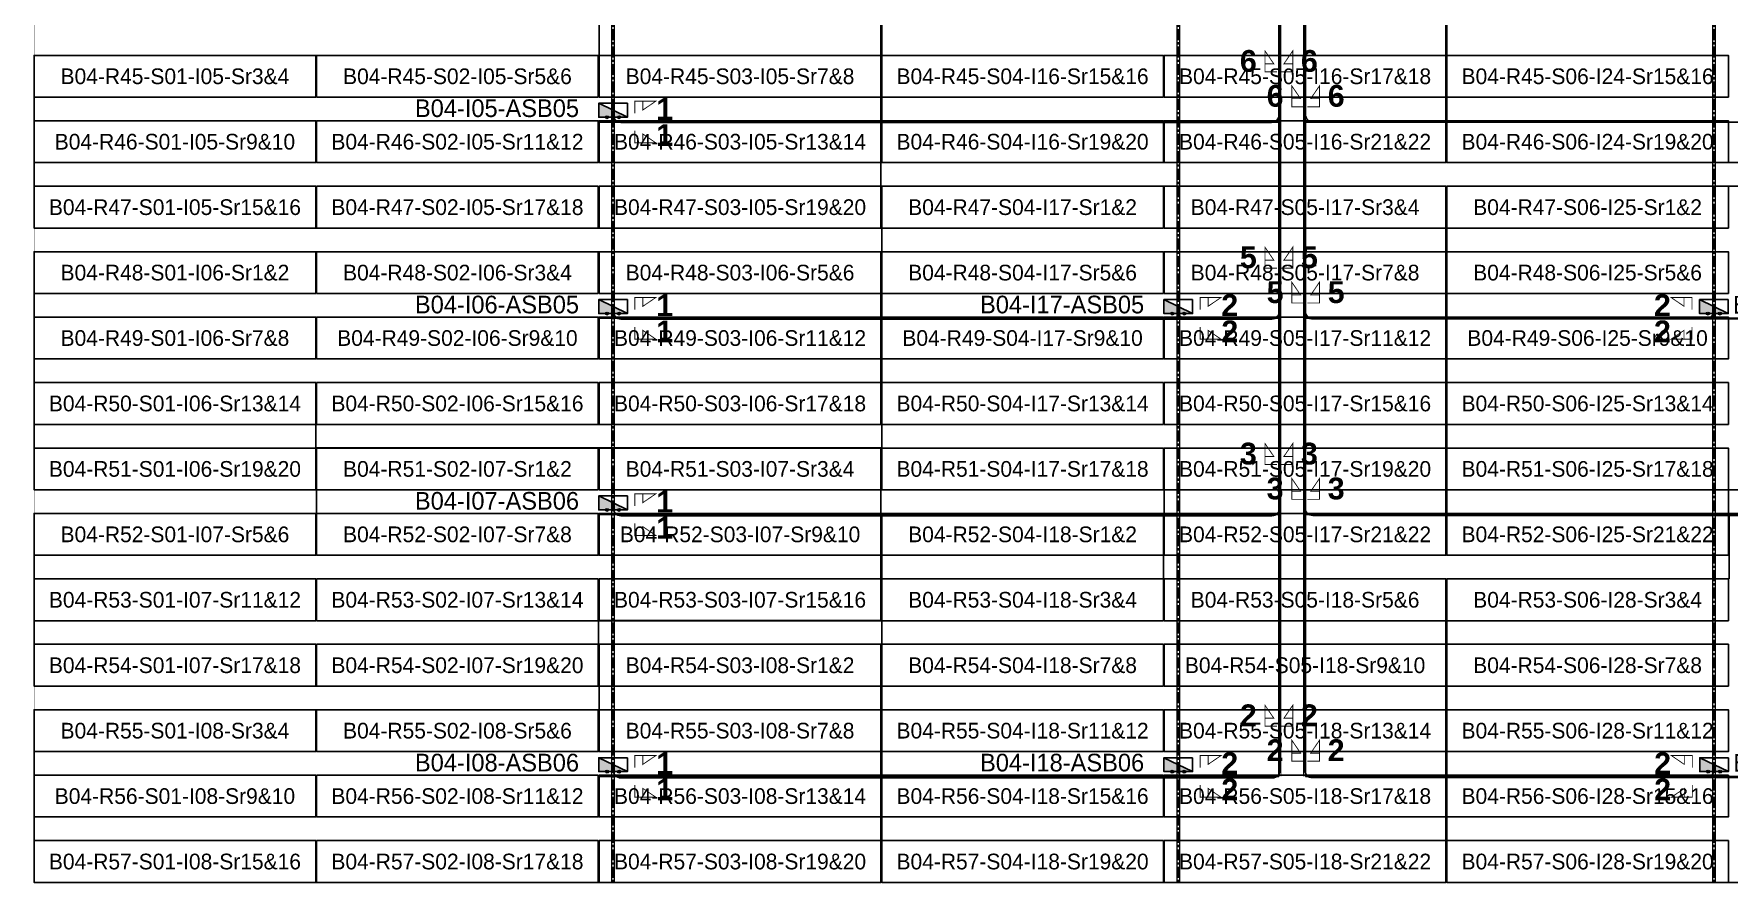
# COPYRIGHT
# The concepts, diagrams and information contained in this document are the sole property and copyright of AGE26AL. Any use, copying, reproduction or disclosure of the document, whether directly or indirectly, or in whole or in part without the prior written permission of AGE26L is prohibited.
# Model space of a CAD drawing. Header units: metres. Extents: x 530075 to 530399, y 2675487 to 2675927.
# Drawn here: x 530074.7 to 530269, y 2675486.7 to 2675584 of the extents above; entities that cross this region are included whole.
import ezdxf
from ezdxf.enums import TextEntityAlignment as Align

# ---------------------------------------------------------------- set-up
doc = ezdxf.new("R2010")
doc.units = ezdxf.units.M
doc.linetypes.add('CENTER', pattern=[2, 1.25, -0.25, 0.25, -0.25])
doc.layers.add('Boundary-12.5 MW Block', color=6, linetype='Continuous', lineweight=9)
doc.layers.add('PILE', color=1, linetype='Continuous', lineweight=15)
for name, color, linetype in [('DC Trench BL-04', 40, 'Continuous'), ('E-Inverter Grouping', 2, 'Continuous'), ('Inverter Block-04', 7, 'Continuous'), ('LT Cable(AG) INV to LT Panel BL-04', 2, 'Continuous'), ('Messenger Wire Block-04 (Master Path)', 30, 'Continuous'), ('Messenger Wire Block-04 (MW Path)', 191, 'Continuous'), ('MMS Table Block-04', 8, 'Continuous'), ('Plan Line - DC BL-04', 40, 'Continuous'), ('Section Marking BL-04', 2, 'Continuous')]:
    doc.layers.add(name, color=color, linetype=linetype)
doc.styles.add('BoldTextStyle', font='arialbd.ttf')
doc.styles.get("Standard").update_dxf_attribs({"font": 'Adani Regular.ttf'})

# ---------------------------------------------------------------- blocks, each defined once
blk = doc.blocks.new('MMS Table (32.292 x 4.788)')
at = {"color": 0}
blk.add_lwpolyline([(0, -0.002), (0, 4.786), (32.292, 4.786), (32.292, -0.002)], close=True, dxfattribs=at)
at = {"color": 7}
blk.add_attdef('ID1', text='', height=1.8, dxfattribs=at).set_placement((16.146, 2.392), align=Align.MIDDLE_CENTER)
blk = doc.blocks.new('Inverter Block')
h = blk.add_hatch(color=0)
h.dxf.hatch_style = 1
h.paths.add_polyline_path([(-1.46, 2.27), (-1.46, 0.85), (1.46, 0.85)])
at = {"color": 0}
blk.add_lwpolyline([(1.46, 2.27), (-1.46, 2.27), (-1.46, 0.85), (1.46, 0.85)], close=True, dxfattribs=at)
blk.add_lwpolyline([(-1.46, 2.27), (1.46, 0.85)], dxfattribs=at)
at = {"layer": 'PILE'}
for centre in [(-0.61, 0.85), (0.61, 0.85)]:
    blk.add_circle(centre, 0.156, dxfattribs=at)
at = {"color": 7}
blk.add_attdef('ID', (-1.46, 3.01), '', height=1.8, dxfattribs=at)

msp = doc.modelspace()

# ---------------------------------------------------------------- linework, layer by layer
at = {"layer": 'Boundary-12.5 MW Block', "const_width": 0.05}
msp.add_lwpolyline([(530074.71, 2675814.08), (530107.1, 2675814.08), (530107.1, 2675821.58), (530139.5, 2675821.58), (530139.5, 2675844.08), (530171.89, 2675844.08), (530171.89, 2675859.08), (530204.28, 2675859.08), (530204.28, 2675874.08), (530236.67, 2675874.08), (530236.67, 2675881.58), (530269.06, 2675881.58), (530269.06, 2675896.58), (530301.46, 2675896.58), (530301.46, 2675911.58), (530333.85, 2675911.58), (530333.85, 2675926.58), (530398.53, 2675926.58), (530398.53, 2675486.79), (530074.71, 2675486.79)], close=True, dxfattribs=at)
at = {"layer": 'DC Trench BL-04', "color": 40, "const_width": 0.15}
for points in [[(530141.24, 2675686.58), (530140.94, 2675686.58), (530140.94, 2675486.79), (530141.24, 2675486.79)], [(530206.04, 2675686.58), (530205.74, 2675686.58), (530205.74, 2675486.79), (530206.04, 2675486.79)], [(530267.47, 2675686.58), (530267.17, 2675686.58), (530267.17, 2675486.79), (530267.47, 2675486.79)]]:
    msp.add_lwpolyline(points, close=True, dxfattribs=at)
at = {"layer": 'E-Inverter Grouping'}
for points in [[(530236.57, 2675569.29), (530171.89, 2675569.29), (530171.89, 2675604.08), (530204.28, 2675604.08), (530204.28, 2675611.58), (530236.57, 2675611.58)], [(530236.67, 2675569.29), (530301.36, 2675569.29), (530301.36, 2675604.08), (530268.96, 2675604.08), (530268.96, 2675611.58), (530236.67, 2675611.58)], [(530236.57, 2675524.29), (530204.28, 2675524.29), (530204.28, 2675531.79), (530171.89, 2675531.79), (530171.89, 2675566.58), (530236.57, 2675566.58)], [(530236.67, 2675524.29), (530268.96, 2675524.29), (530268.96, 2675531.79), (530301.36, 2675531.79), (530301.36, 2675566.58), (530236.67, 2675566.58)], [(530204.18, 2675521.58), (530236.57, 2675521.58), (530236.57, 2675486.79), (530171.89, 2675486.79), (530171.89, 2675529.08), (530204.18, 2675529.08)], [(530269.06, 2675521.58), (530236.67, 2675521.58), (530236.67, 2675486.79), (530301.36, 2675486.79), (530301.36, 2675529.08), (530269.06, 2675529.08)]]:
    msp.add_lwpolyline(points, close=True, dxfattribs=at)
at = {"layer": 'E-Inverter Grouping', "color": 3}
for points in [[(530171.79, 2675561.79), (530074.71, 2675561.79), (530074.71, 2675581.58), (530139.5, 2675581.58), (530139.5, 2675589.08), (530171.79, 2675589.08)], [(530171.79, 2675539.29), (530107, 2675539.29), (530107, 2675531.79), (530074.71, 2675531.79), (530074.71, 2675559.08), (530171.79, 2675559.08)], [(530171.79, 2675516.79), (530139.4, 2675516.79), (530139.4, 2675509.29), (530074.71, 2675509.29), (530074.71, 2675529.08), (530107.1, 2675529.08), (530107.1, 2675536.58), (530171.79, 2675536.58)], [(530171.79, 2675486.79), (530074.71, 2675486.79), (530074.71, 2675506.58), (530139.5, 2675506.58), (530139.5, 2675514.08), (530171.79, 2675514.08)]]:
    msp.add_lwpolyline(points, close=True, dxfattribs=at)
at = {"layer": 'LT Cable(AG) INV to LT Panel BL-04'}
for points in [[(530230.42, 2675717.73), (530226.77, 2675717.73, -0.102389), (530226.41, 2675717.81), (530224.52, 2675718.62, 0.042157), (530224.37, 2675718.64), (530218.46, 2675718.64, 0.414214), (530217.56, 2675717.74), (530217.56, 2675688.16, -0.026917), (530217.56, 2675688.07), (530217.46, 2675687.18, 0.026917), (530217.46, 2675687.08), (530217.46, 2675574.8, -0.414214), (530216.56, 2675573.9), (530141.99, 2675573.9, -0.414214), (530141.09, 2675574.8), (530141.09, 2675575.19)], [(530230.42, 2675717.68), (530226.76, 2675717.68, -0.102511), (530226.4, 2675717.76), (530224.52, 2675718.57, 0.042157), (530224.37, 2675718.59), (530218.51, 2675718.59, 0.414214), (530217.61, 2675717.69), (530217.61, 2675688.16, -0.026917), (530217.61, 2675688.07), (530217.51, 2675687.17, 0.026917), (530217.51, 2675687.08), (530217.51, 2675552.25, -0.414214), (530216.61, 2675551.35), (530141.99, 2675551.35, -0.414214), (530141.09, 2675552.25), (530141.09, 2675552.69)], [(530228.35, 2675717.66), (530226.76, 2675717.66, -0.102572), (530226.4, 2675717.73), (530224.52, 2675718.55, 0.042157), (530224.36, 2675718.56), (530218.54, 2675718.56, 0.414214), (530217.64, 2675717.66), (530217.64, 2675688.16, -0.026917), (530217.63, 2675688.06), (530217.54, 2675687.17, 0.026917), (530217.53, 2675687.08), (530217.53, 2675529.72, -0.414214), (530216.63, 2675528.82), (530141.99, 2675528.82, -0.414214), (530141.09, 2675529.72), (530141.09, 2675530.19)], [(530228.35, 2675717.61), (530226.75, 2675717.61, -0.102695), (530226.39, 2675717.68), (530224.51, 2675718.5, 0.042157), (530224.36, 2675718.51), (530218.59, 2675718.51, 0.414214), (530217.69, 2675717.61), (530217.69, 2675688.16, -0.026917), (530217.68, 2675688.06), (530217.59, 2675687.17, 0.026917), (530217.58, 2675687.07), (530217.58, 2675499.67, -0.414214), (530216.68, 2675498.77), (530141.99, 2675498.77, -0.414214), (530141.09, 2675499.67), (530141.09, 2675500.19)], [(530230.42, 2675717.71), (530226.77, 2675717.71, -0.10245), (530226.41, 2675717.78), (530224.52, 2675718.6, 0.042157), (530224.37, 2675718.61), (530218.49, 2675718.61, 0.414214), (530217.59, 2675717.71), (530217.59, 2675688.16, -0.026917), (530217.58, 2675688.07), (530217.49, 2675687.18, 0.026917), (530217.48, 2675687.08), (530217.48, 2675552.27, -0.414214), (530216.58, 2675551.37), (530206.79, 2675551.37, -0.414214), (530205.89, 2675552.27), (530205.89, 2675552.69)], [(530228.35, 2675717.63), (530226.76, 2675717.63, -0.102633), (530226.4, 2675717.71), (530224.51, 2675718.52, 0.042157), (530224.36, 2675718.54), (530218.56, 2675718.54, 0.414214), (530217.66, 2675717.64), (530217.66, 2675688.16, -0.026917), (530217.66, 2675688.06), (530217.56, 2675687.17, 0.026917), (530217.56, 2675687.07), (530217.56, 2675499.7, -0.414214), (530216.66, 2675498.8), (530206.79, 2675498.8, -0.414214), (530205.89, 2675499.7), (530205.89, 2675500.19)], [(530228.35, 2675717.58), (530226.64, 2675717.58, 0.078431), (530226.37, 2675717.54), (530224.56, 2675716.96, -0.078431), (530224.29, 2675716.91), (530221.14, 2675716.91, 0.414214), (530220.24, 2675716.01), (530220.24, 2675688.16, 0.027742), (530220.24, 2675688.06), (530220.34, 2675687.17, -0.027742), (530220.35, 2675687.07), (530220.35, 2675499.7, 0.414214), (530221.25, 2675498.8), (530331.17, 2675498.8, 0.414214), (530332.07, 2675499.7), (530332.07, 2675500.19)]]:
    msp.add_lwpolyline(points, format="xyb", dxfattribs=at)
at = {"layer": 'LT Cable(AG) INV to LT Panel BL-04', "color": 5}
for points in [[(530227.33, 2675717.26), (530225.74, 2675717.26, 0.078431), (530225.46, 2675717.22), (530224.57, 2675716.93, -0.078431), (530224.29, 2675716.89), (530221.16, 2675716.89, 0.414214), (530220.26, 2675715.99), (530220.26, 2675688.16, 0.027742), (530220.27, 2675688.06), (530220.37, 2675687.17, -0.027742), (530220.37, 2675687.07), (530220.37, 2675499.72, 0.414214), (530221.27, 2675498.82), (530266.42, 2675498.82, 0.414214), (530267.32, 2675499.72), (530267.32, 2675500.19)], [(530227.33, 2675717.24), (530225.74, 2675717.24, 0.078431), (530225.47, 2675717.2), (530224.57, 2675716.91, -0.078431), (530224.29, 2675716.86), (530221.19, 2675716.86, 0.414214), (530220.29, 2675715.96), (530220.29, 2675688.16, 0.027742), (530220.29, 2675688.06), (530220.39, 2675687.18, -0.027742), (530220.4, 2675687.08), (530220.4, 2675529.75, 0.414214), (530221.3, 2675528.85), (530331.17, 2675528.85, 0.414214), (530332.07, 2675529.75), (530332.07, 2675530.19)], [(530227.33, 2675717.21), (530225.75, 2675717.21, 0.078431), (530225.47, 2675717.17), (530224.58, 2675716.88, -0.078431), (530224.3, 2675716.84), (530221.21, 2675716.84, 0.414214), (530220.31, 2675715.94), (530220.31, 2675688.16, 0.027742), (530220.32, 2675688.07), (530220.42, 2675687.18, -0.027742), (530220.42, 2675687.08), (530220.42, 2675552.27, 0.414214), (530221.32, 2675551.37), (530331.17, 2675551.37, 0.414214), (530332.07, 2675552.27), (530332.07, 2675552.69)], [(530227.33, 2675717.19), (530225.75, 2675717.19, 0.078431), (530225.47, 2675717.15), (530224.58, 2675716.86, -0.078431), (530224.3, 2675716.81), (530221.24, 2675716.81, 0.414214), (530220.34, 2675715.91), (530220.34, 2675688.17, 0.027742), (530220.34, 2675688.07), (530220.44, 2675687.18, -0.027742), (530220.45, 2675687.08), (530220.45, 2675552.3, 0.414214), (530221.35, 2675551.4), (530266.39, 2675551.4, 0.414214), (530267.29, 2675552.3), (530267.29, 2675552.69)], [(530229.32, 2675717.16), (530225.75, 2675717.16, 0.078431), (530225.48, 2675717.12), (530224.58, 2675716.83, -0.078431), (530224.31, 2675716.79), (530221.26, 2675716.79, 0.414214), (530220.36, 2675715.89), (530220.36, 2675688.17, 0.027742), (530220.37, 2675688.07), (530220.47, 2675687.18, -0.027742), (530220.47, 2675687.08), (530220.47, 2675574.82, 0.414214), (530221.37, 2675573.92), (530331.17, 2675573.92, 0.414214), (530332.07, 2675574.82), (530332.07, 2675575.19)]]:
    msp.add_lwpolyline(points, format="xyb", dxfattribs=at)
at = {"layer": 'Messenger Wire Block-04 (Master Path)'}
for points in [[(530217.42, 2675498.94), (530217.42, 2675687.13)], [(530220.49, 2675498.94), (530220.49, 2675687.13)], [(530139.5, 2675573.94), (530217.42, 2675573.94)], [(530220.49, 2675573.94), (530333.75, 2675573.94)], [(530139.5, 2675551.44), (530217.42, 2675551.44)], [(530220.49, 2675551.44), (530333.75, 2675551.44)], [(530139.5, 2675528.94), (530217.42, 2675528.94)], [(530220.49, 2675528.94), (530333.75, 2675528.94)], [(530139.5, 2675498.94), (530217.42, 2675498.94)], [(530220.49, 2675498.94), (530333.75, 2675498.94)]]:
    msp.add_lwpolyline(points, dxfattribs=at)
at = {"layer": 'Messenger Wire Block-04 (MW Path)', "const_width": 0.1}
for points in [[(530217.67, 2675498.94), (530217.67, 2675687.13)], [(530220.24, 2675498.94), (530220.24, 2675687.13)], [(530139.5, 2675573.94), (530217.42, 2675573.94)], [(530220.49, 2675573.94), (530333.75, 2675573.94)], [(530139.5, 2675551.44), (530217.42, 2675551.44)], [(530220.49, 2675551.44), (530333.75, 2675551.44)], [(530139.5, 2675528.94), (530217.42, 2675528.94)], [(530220.49, 2675528.94), (530333.75, 2675528.94)], [(530139.5, 2675498.94), (530217.42, 2675498.94)], [(530220.49, 2675498.94), (530333.75, 2675498.94)]]:
    msp.add_lwpolyline(points, dxfattribs=at)
at = {"layer": 'Plan Line - DC BL-04', "color": 6, "linetype": 'CENTER'}
for points in [[(530141.09, 2675686.58), (530141.09, 2675486.79)], [(530205.89, 2675686.58), (530205.89, 2675486.79)], [(530267.32, 2675686.58), (530267.32, 2675486.79)]]:
    msp.add_lwpolyline(points, dxfattribs=at)
at = {"layer": 'Section Marking BL-04', "color": 94, "lineweight": 35, "true_color": 0x00a500, "const_width": 0.1}
for points in [[(530217.22, 2675579.69), (530215.83, 2675579.69), (530215.83, 2675582.09), (530216.84, 2675580.61), (530215.83, 2675580.61)], [(530217.62, 2675579.69), (530219.01, 2675579.69), (530219.01, 2675582.09), (530218, 2675580.61), (530219.01, 2675580.61)], [(530220.29, 2675575.69), (530218.9, 2675575.69), (530218.9, 2675578.09), (530219.91, 2675576.61), (530218.9, 2675576.61)], [(530220.69, 2675575.69), (530222.08, 2675575.69), (530222.08, 2675578.09), (530221.07, 2675576.61), (530222.08, 2675576.61)], [(530143.59, 2675574.94), (530143.59, 2675576.33), (530145.99, 2675576.33), (530144.51, 2675575.32), (530144.51, 2675576.33)], [(530143.59, 2675572.94), (530143.59, 2675571.55), (530145.99, 2675571.55), (530144.51, 2675572.56), (530144.51, 2675571.55)], [(530217.22, 2675557.19), (530215.83, 2675557.19), (530215.83, 2675559.59), (530216.84, 2675558.11), (530215.83, 2675558.11)], [(530217.62, 2675557.19), (530219.01, 2675557.19), (530219.01, 2675559.59), (530218, 2675558.11), (530219.01, 2675558.11)], [(530220.29, 2675553.19), (530218.9, 2675553.19), (530218.9, 2675555.59), (530219.91, 2675554.11), (530218.9, 2675554.11)], [(530220.69, 2675553.19), (530222.08, 2675553.19), (530222.08, 2675555.59), (530221.07, 2675554.11), (530222.08, 2675554.11)], [(530143.59, 2675552.44), (530143.59, 2675553.83), (530145.99, 2675553.83), (530144.51, 2675552.82), (530144.51, 2675553.83)], [(530208.39, 2675552.44), (530208.39, 2675553.83), (530210.79, 2675553.83), (530209.31, 2675552.82), (530209.31, 2675553.83)], [(530264.79, 2675552.44), (530264.79, 2675553.83), (530262.39, 2675553.83), (530263.87, 2675552.82), (530263.87, 2675553.83)], [(530143.59, 2675550.44), (530143.59, 2675549.05), (530145.99, 2675549.05), (530144.51, 2675550.06), (530144.51, 2675549.05)], [(530208.39, 2675550.44), (530208.39, 2675549.05), (530210.79, 2675549.05), (530209.31, 2675550.06), (530209.31, 2675549.05)], [(530264.79, 2675550.44), (530264.79, 2675549.05), (530262.39, 2675549.05), (530263.87, 2675550.06), (530263.87, 2675549.05)], [(530217.22, 2675534.69), (530215.83, 2675534.69), (530215.83, 2675537.09), (530216.84, 2675535.61), (530215.83, 2675535.61)], [(530217.62, 2675534.69), (530219.01, 2675534.69), (530219.01, 2675537.09), (530218, 2675535.61), (530219.01, 2675535.61)], [(530220.29, 2675530.69), (530218.9, 2675530.69), (530218.9, 2675533.09), (530219.91, 2675531.61), (530218.9, 2675531.61)], [(530220.69, 2675530.69), (530222.08, 2675530.69), (530222.08, 2675533.09), (530221.07, 2675531.61), (530222.08, 2675531.61)], [(530143.59, 2675529.94), (530143.59, 2675531.33), (530145.99, 2675531.33), (530144.51, 2675530.32), (530144.51, 2675531.33)], [(530143.59, 2675527.94), (530143.59, 2675526.55), (530145.99, 2675526.55), (530144.51, 2675527.56), (530144.51, 2675526.55)], [(530217.22, 2675504.69), (530215.83, 2675504.69), (530215.83, 2675507.09), (530216.84, 2675505.61), (530215.83, 2675505.61)], [(530217.62, 2675504.69), (530219.01, 2675504.69), (530219.01, 2675507.09), (530218, 2675505.61), (530219.01, 2675505.61)], [(530220.29, 2675500.69), (530218.9, 2675500.69), (530218.9, 2675503.09), (530219.91, 2675501.61), (530218.9, 2675501.61)], [(530220.69, 2675500.69), (530222.08, 2675500.69), (530222.08, 2675503.09), (530221.07, 2675501.61), (530222.08, 2675501.61)], [(530143.59, 2675499.94), (530143.59, 2675501.33), (530145.99, 2675501.33), (530144.51, 2675500.32), (530144.51, 2675501.33)], [(530208.39, 2675499.94), (530208.39, 2675501.33), (530210.79, 2675501.33), (530209.31, 2675500.32), (530209.31, 2675501.33)], [(530264.82, 2675499.94), (530264.82, 2675501.33), (530262.42, 2675501.33), (530263.9, 2675500.32), (530263.9, 2675501.33)], [(530143.59, 2675497.94), (530143.59, 2675496.55), (530145.99, 2675496.55), (530144.51, 2675497.56), (530144.51, 2675496.55)], [(530208.39, 2675497.94), (530208.39, 2675496.55), (530210.79, 2675496.55), (530209.31, 2675497.56), (530209.31, 2675496.55)], [(530264.82, 2675497.94), (530264.82, 2675496.55), (530262.42, 2675496.55), (530263.9, 2675497.56), (530263.9, 2675496.55)]]:
    msp.add_lwpolyline(points, dxfattribs=at)

# ---------------------------------------------------------------- block references
at = {"layer": 'Inverter Block-04'}
ref = msp.add_blockref('Inverter Block', (530141.09, 2675573.53), dxfattribs=dict(at, xscale=1.124999999976148, yscale=1.124999999976148, zscale=1.124999999976148))
ref.add_attrib('ID', 'B04-I05-ASB05', (530118.37, 2675574.51), dxfattribs={"layer": '0', "color": 7, "height": 2.025})
ref = msp.add_blockref('Inverter Block', (530141.09, 2675551.03), dxfattribs=dict(at, xscale=1.124999999976148, yscale=1.124999999976148, zscale=1.124999999976148))
ref.add_attrib('ID', 'B04-I06-ASB05', (530118.37, 2675552.01), dxfattribs={"layer": '0', "color": 7, "height": 2.025})
ref = msp.add_blockref('Inverter Block', (530205.89, 2675551.03), dxfattribs=dict(at, xscale=1.124999999976148, yscale=1.124999999976148, zscale=1.124999999976148))
ref.add_attrib('ID', 'B04-I17-ASB05', (530183.16, 2675552.01), dxfattribs={"layer": '0', "color": 7, "height": 2.025})
ref = msp.add_blockref('Inverter Block', (530267.29, 2675551.03), dxfattribs=dict(at, xscale=1.124999999976148, yscale=1.124999999976148, zscale=1.124999999976148))
ref.add_attrib('ID', 'B04-I25-ASB03', (530269.48, 2675551.99), dxfattribs={"layer": '0', "color": 7, "height": 2.025})
ref = msp.add_blockref('Inverter Block', (530141.09, 2675528.53), dxfattribs=dict(at, xscale=1.124999999976148, yscale=1.124999999976148, zscale=1.124999999976148))
ref.add_attrib('ID', 'B04-I07-ASB06', (530118.37, 2675529.51), dxfattribs={"layer": '0', "color": 7, "height": 2.025})
ref = msp.add_blockref('Inverter Block', (530141.09, 2675498.53), dxfattribs=dict(at, xscale=1.124999999976148, yscale=1.124999999976148, zscale=1.124999999976148))
ref.add_attrib('ID', 'B04-I08-ASB06', (530118.37, 2675499.51), dxfattribs={"layer": '0', "color": 7, "height": 2.025})
ref = msp.add_blockref('Inverter Block', (530205.89, 2675498.53), dxfattribs=dict(at, xscale=1.124999999976148, yscale=1.124999999976148, zscale=1.124999999976148))
ref.add_attrib('ID', 'B04-I18-ASB06', (530183.16, 2675499.51), dxfattribs={"layer": '0', "color": 7, "height": 2.025})
ref = msp.add_blockref('Inverter Block', (530267.32, 2675498.53), dxfattribs=dict(at, xscale=1.124999999976148, yscale=1.124999999976148, zscale=1.124999999976148))
ref.add_attrib('ID', 'B04-I28-ASB03', (530269.52, 2675499.49), dxfattribs={"layer": '0', "color": 7, "height": 2.025})
at = {"layer": 'MMS Table Block-04'}
for p, values in [((530074.71, 2675576.79), {'ID1': 'B04-R45-S01-I05-Sr3&4'}), ((530107.1, 2675576.79), {'ID1': 'B04-R45-S02-I05-Sr5&6'}), ((530139.5, 2675576.79), {'ID1': 'B04-R45-S03-I05-Sr7&8'}), ((530171.89, 2675576.79), {'ID1': 'B04-R45-S04-I16-Sr15&16'}), ((530204.28, 2675576.79), {'ID1': 'B04-R45-S05-I16-Sr17&18'}), ((530236.67, 2675576.79), {'ID1': 'B04-R45-S06-I24-Sr15&16'}), ((530074.71, 2675569.29), {'ID1': 'B04-R46-S01-I05-Sr9&10'}), ((530107.1, 2675569.29), {'ID1': 'B04-R46-S02-I05-Sr11&12'}), ((530139.5, 2675569.29), {'ID1': 'B04-R46-S03-I05-Sr13&14'}), ((530171.89, 2675569.29), {'ID1': 'B04-R46-S04-I16-Sr19&20'}), ((530204.28, 2675569.29), {'ID1': 'B04-R46-S05-I16-Sr21&22'}), ((530236.67, 2675569.29), {'ID1': 'B04-R46-S06-I24-Sr19&20'}), ((530074.71, 2675561.79), {'ID1': 'B04-R47-S01-I05-Sr15&16'}), ((530107.1, 2675561.79), {'ID1': 'B04-R47-S02-I05-Sr17&18'}), ((530139.5, 2675561.79), {'ID1': 'B04-R47-S03-I05-Sr19&20'}), ((530171.89, 2675561.79), {'ID1': 'B04-R47-S04-I17-Sr1&2'}), ((530204.28, 2675561.79), {'ID1': 'B04-R47-S05-I17-Sr3&4'}), ((530236.67, 2675561.79), {'ID1': 'B04-R47-S06-I25-Sr1&2'}), ((530074.71, 2675554.29), {'ID1': 'B04-R48-S01-I06-Sr1&2'}), ((530107.1, 2675554.29), {'ID1': 'B04-R48-S02-I06-Sr3&4'}), ((530139.5, 2675554.29), {'ID1': 'B04-R48-S03-I06-Sr5&6'}), ((530171.89, 2675554.29), {'ID1': 'B04-R48-S04-I17-Sr5&6'}), ((530204.28, 2675554.29), {'ID1': 'B04-R48-S05-I17-Sr7&8'}), ((530236.67, 2675554.29), {'ID1': 'B04-R48-S06-I25-Sr5&6'}), ((530074.71, 2675546.79), {'ID1': 'B04-R49-S01-I06-Sr7&8'}), ((530107.1, 2675546.79), {'ID1': 'B04-R49-S02-I06-Sr9&10'}), ((530139.5, 2675546.79), {'ID1': 'B04-R49-S03-I06-Sr11&12'}), ((530171.89, 2675546.79), {'ID1': 'B04-R49-S04-I17-Sr9&10'}), ((530204.28, 2675546.79), {'ID1': 'B04-R49-S05-I17-Sr11&12'}), ((530236.67, 2675546.79), {'ID1': 'B04-R49-S06-I25-Sr9&10'}), ((530074.71, 2675539.29), {'ID1': 'B04-R50-S01-I06-Sr13&14'}), ((530107.1, 2675539.29), {'ID1': 'B04-R50-S02-I06-Sr15&16'}), ((530139.5, 2675539.29), {'ID1': 'B04-R50-S03-I06-Sr17&18'}), ((530171.89, 2675539.29), {'ID1': 'B04-R50-S04-I17-Sr13&14'}), ((530204.28, 2675539.29), {'ID1': 'B04-R50-S05-I17-Sr15&16'}), ((530236.67, 2675539.29), {'ID1': 'B04-R50-S06-I25-Sr13&14'}), ((530074.71, 2675531.79), {'ID1': 'B04-R51-S01-I06-Sr19&20'}), ((530107.1, 2675531.79), {'ID1': 'B04-R51-S02-I07-Sr1&2'}), ((530139.5, 2675531.79), {'ID1': 'B04-R51-S03-I07-Sr3&4'}), ((530171.89, 2675531.79), {'ID1': 'B04-R51-S04-I17-Sr17&18'}), ((530204.28, 2675531.79), {'ID1': 'B04-R51-S05-I17-Sr19&20'}), ((530236.67, 2675531.79), {'ID1': 'B04-R51-S06-I25-Sr17&18'}), ((530074.71, 2675524.29), {'ID1': 'B04-R52-S01-I07-Sr5&6'}), ((530107.1, 2675524.29), {'ID1': 'B04-R52-S02-I07-Sr7&8'}), ((530139.5, 2675524.29), {'ID1': 'B04-R52-S03-I07-Sr9&10'}), ((530171.89, 2675524.29), {'ID1': 'B04-R52-S04-I18-Sr1&2'}), ((530204.28, 2675524.29), {'ID1': 'B04-R52-S05-I17-Sr21&22'}), ((530236.67, 2675524.29), {'ID1': 'B04-R52-S06-I25-Sr21&22'}), ((530074.71, 2675516.79), {'ID1': 'B04-R53-S01-I07-Sr11&12'}), ((530107.1, 2675516.79), {'ID1': 'B04-R53-S02-I07-Sr13&14'}), ((530139.5, 2675516.79), {'ID1': 'B04-R53-S03-I07-Sr15&16'}), ((530171.89, 2675516.79), {'ID1': 'B04-R53-S04-I18-Sr3&4'}), ((530204.28, 2675516.79), {'ID1': 'B04-R53-S05-I18-Sr5&6'}), ((530236.67, 2675516.79), {'ID1': 'B04-R53-S06-I28-Sr3&4'}), ((530074.71, 2675509.29), {'ID1': 'B04-R54-S01-I07-Sr17&18'}), ((530107.1, 2675509.29), {'ID1': 'B04-R54-S02-I07-Sr19&20'}), ((530139.5, 2675509.29), {'ID1': 'B04-R54-S03-I08-Sr1&2'}), ((530171.89, 2675509.29), {'ID1': 'B04-R54-S04-I18-Sr7&8'}), ((530204.28, 2675509.29), {'ID1': 'B04-R54-S05-I18-Sr9&10'}), ((530236.67, 2675509.29), {'ID1': 'B04-R54-S06-I28-Sr7&8'}), ((530074.71, 2675501.79), {'ID1': 'B04-R55-S01-I08-Sr3&4'}), ((530107.1, 2675501.79), {'ID1': 'B04-R55-S02-I08-Sr5&6'}), ((530139.5, 2675501.79), {'ID1': 'B04-R55-S03-I08-Sr7&8'}), ((530171.89, 2675501.79), {'ID1': 'B04-R55-S04-I18-Sr11&12'}), ((530204.28, 2675501.79), {'ID1': 'B04-R55-S05-I18-Sr13&14'}), ((530236.67, 2675501.79), {'ID1': 'B04-R55-S06-I28-Sr11&12'}), ((530074.71, 2675494.29), {'ID1': 'B04-R56-S01-I08-Sr9&10'}), ((530107.1, 2675494.29), {'ID1': 'B04-R56-S02-I08-Sr11&12'}), ((530139.5, 2675494.29), {'ID1': 'B04-R56-S03-I08-Sr13&14'}), ((530171.89, 2675494.29), {'ID1': 'B04-R56-S04-I18-Sr15&16'}), ((530204.28, 2675494.29), {'ID1': 'B04-R56-S05-I18-Sr17&18'}), ((530236.67, 2675494.29), {'ID1': 'B04-R56-S06-I28-Sr15&16'}), ((530074.71, 2675486.79), {'ID1': 'B04-R57-S01-I08-Sr15&16'}), ((530107.1, 2675486.79), {'ID1': 'B04-R57-S02-I08-Sr17&18'}), ((530139.5, 2675486.79), {'ID1': 'B04-R57-S03-I08-Sr19&20'}), ((530171.89, 2675486.79), {'ID1': 'B04-R57-S04-I18-Sr19&20'}), ((530204.28, 2675486.79), {'ID1': 'B04-R57-S05-I18-Sr21&22'}), ((530236.67, 2675486.79), {'ID1': 'B04-R57-S06-I28-Sr19&20'})]:
    msp.add_blockref('MMS Table (32.292 x 4.788)', p, dxfattribs=at).add_auto_attribs(values)

# ---------------------------------------------------------------- texts
at = {"layer": 'Section Marking BL-04', "color": 94, "true_color": 0x00a500, "style": 'BoldTextStyle'}
for s, p in [('6', (530213.92, 2675580.94)), ('6', (530220.92, 2675580.94)), ('6', (530216.99, 2675576.94)), ('6', (530223.99, 2675576.94)), ('1', (530146.99, 2675575.44)), ('1', (530146.99, 2675572.44)), ('5', (530213.92, 2675558.44)), ('5', (530220.92, 2675558.44)), ('5', (530216.99, 2675554.44)), ('5', (530223.99, 2675554.44)), ('1', (530146.99, 2675552.94)), ('2', (530211.79, 2675552.94)), ('2', (530261.39, 2675552.94)), ('1', (530146.99, 2675549.94)), ('2', (530211.79, 2675549.94)), ('2', (530261.39, 2675549.94)), ('3', (530213.92, 2675535.94)), ('3', (530220.92, 2675535.94)), ('3', (530216.99, 2675531.94)), ('3', (530223.99, 2675531.94)), ('1', (530146.99, 2675530.44)), ('1', (530146.99, 2675527.44)), ('2', (530213.92, 2675505.94)), ('2', (530220.92, 2675505.94)), ('2', (530216.99, 2675501.94)), ('2', (530223.99, 2675501.94)), ('1', (530146.99, 2675500.44)), ('2', (530211.79, 2675500.44)), ('2', (530261.42, 2675500.44)), ('1', (530146.99, 2675497.44)), ('2', (530211.79, 2675497.44)), ('2', (530261.42, 2675497.44))]:
    msp.add_text(s, height=2.5, dxfattribs=at).set_placement(p, align=Align.MIDDLE_CENTER)

doc.saveas('drawing.dxf')
